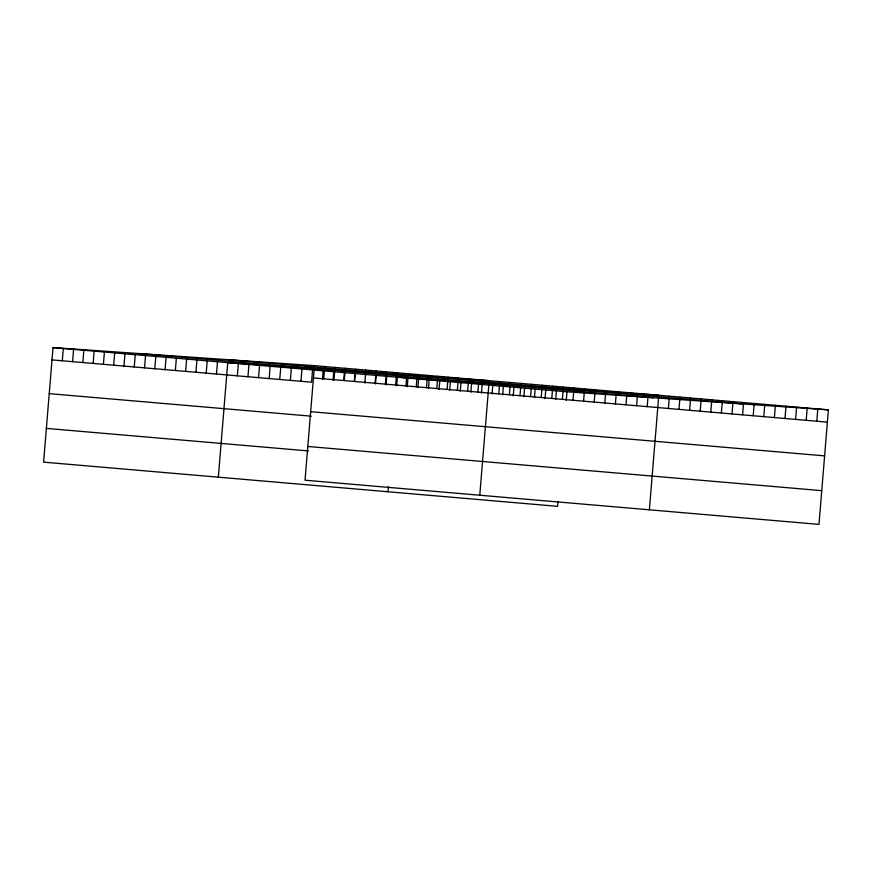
<?xml version="1.0" encoding="UTF-8"?>
<svg xmlns="http://www.w3.org/2000/svg" width="872" height="872" viewBox="0 0 872 872"><rect width="100%" height="100%" fill="white"/><g stroke="black" fill="none" stroke-linecap="round" stroke-linejoin="round"><path stroke-width="1.31" d="M314.454 365.662L305.037 480.21L818.982 524.388L828.4 409.851L314.454 365.662L53.018 347.612L43.6 462.149L557.546 506.338L557.96 501.335M62.283 360.779L63.296 348.495M72.561 361.662L73.575 349.378M82.84 362.545L83.854 350.261M93.119 363.428L94.132 351.144M103.397 364.311L104.411 352.026M113.676 365.194L114.69 352.909M123.955 366.077L124.969 353.792M134.234 366.959L135.247 354.675M144.523 367.853L145.526 355.558M154.802 368.736L155.805 356.441M165.081 369.619L166.083 357.324M175.359 370.502L176.362 358.207M185.638 371.385L186.641 359.101M195.917 372.268L196.919 359.983M206.195 373.151L207.198 360.866M216.474 374.034L217.477 361.749M218.338 477.18L227.756 362.632L489.192 380.683L479.774 495.231M237.348 375.832L238.361 363.537M247.953 376.737L248.956 364.452M258.548 377.652L259.562 365.368M269.154 378.557L270.156 366.273M279.748 379.473L280.762 367.188M290.354 380.388L291.357 368.093M300.949 381.293L301.963 369.009M312.558 369.924L311.555 382.209L52.004 359.896M322.455 379.429L323.163 370.829M323.719 378.83L324.733 366.545M333.05 380.345L333.758 371.745M333.998 379.723L335.012 367.428M343.753 380.029L344.364 372.649M344.277 380.606L345.29 368.311M354.359 380.933L354.959 373.565M354.555 381.489L355.569 369.194M364.856 383.081L365.848 370.088M375.113 383.255L376.126 370.971M375.451 383.985L376.159 375.385M385.391 384.138L386.405 371.853M386.056 384.901L386.765 376.301M395.67 385.021L396.684 372.736M387.942 491.754L388.356 486.761M396.651 385.816L397.36 377.205L658.796 395.267L649.378 509.815M405.949 385.904L406.962 373.619M407.257 386.721L407.965 378.121M416.227 386.787L417.241 374.502M417.852 387.637L418.56 379.037M426.506 387.669L427.52 375.385M428.457 388.541L429.166 379.941M436.785 388.552L437.798 376.268M439.052 389.457L439.761 380.857M447.064 389.435L448.077 377.151M449.658 390.373L450.366 381.762M457.342 390.318L458.356 378.034M460.253 391.277L460.961 382.677M467.632 391.201L468.635 378.917M470.858 392.193L471.567 383.593M477.911 392.095L478.913 379.8M481.453 393.098L482.162 384.498M492.059 394.013L492.767 385.413M498.784 393.882L499.798 381.598M502.654 394.929L503.362 386.329M509.39 394.798L510.393 382.514M513.259 395.834L513.968 387.233M519.985 395.703L520.998 383.418M523.854 396.749L524.562 388.149M530.59 396.618L531.593 384.334M534.46 397.654L535.168 389.054M541.185 397.534L542.199 385.239M545.055 398.569L545.763 389.969M551.791 398.439L552.793 386.154M555.66 399.485L556.369 390.885M562.386 399.354L563.399 387.07M566.255 400.39L566.964 391.79L828.4 409.851M572.991 400.259L573.994 387.975M583.586 401.175L584.6 388.89M594.181 402.09L595.194 389.795M604.787 402.995L605.8 390.711M615.381 403.91L616.395 391.626M625.987 404.815L627.001 392.531M636.582 405.731L637.596 393.446M647.188 406.646L648.201 394.351M668.388 408.467L669.402 396.182M678.983 409.371L679.997 397.087M689.589 410.287L690.602 398.003M700.183 411.203L701.197 398.907M710.789 412.107L711.803 399.823M721.384 413.023L722.398 400.738M731.99 413.938L733.003 401.643M742.584 414.843L743.598 402.559M753.19 415.759L754.204 403.464M763.785 416.663L764.798 404.379M774.391 417.579L775.404 405.295M784.985 418.495L785.999 406.199M795.591 419.399L796.605 407.115M806.186 420.315L807.2 408.02M816.792 421.22L817.805 408.935M228.181 359.7L742.127 403.889M139.291 353.563L653.237 397.752M53.018 347.612L566.964 391.79M313.44 377.947L827.386 422.135M310.672 411.693L824.618 455.882M49.235 393.643L311.424 416.184M307.805 446.464L821.762 490.653M46.38 428.403L308.568 450.944"/></g></svg>
